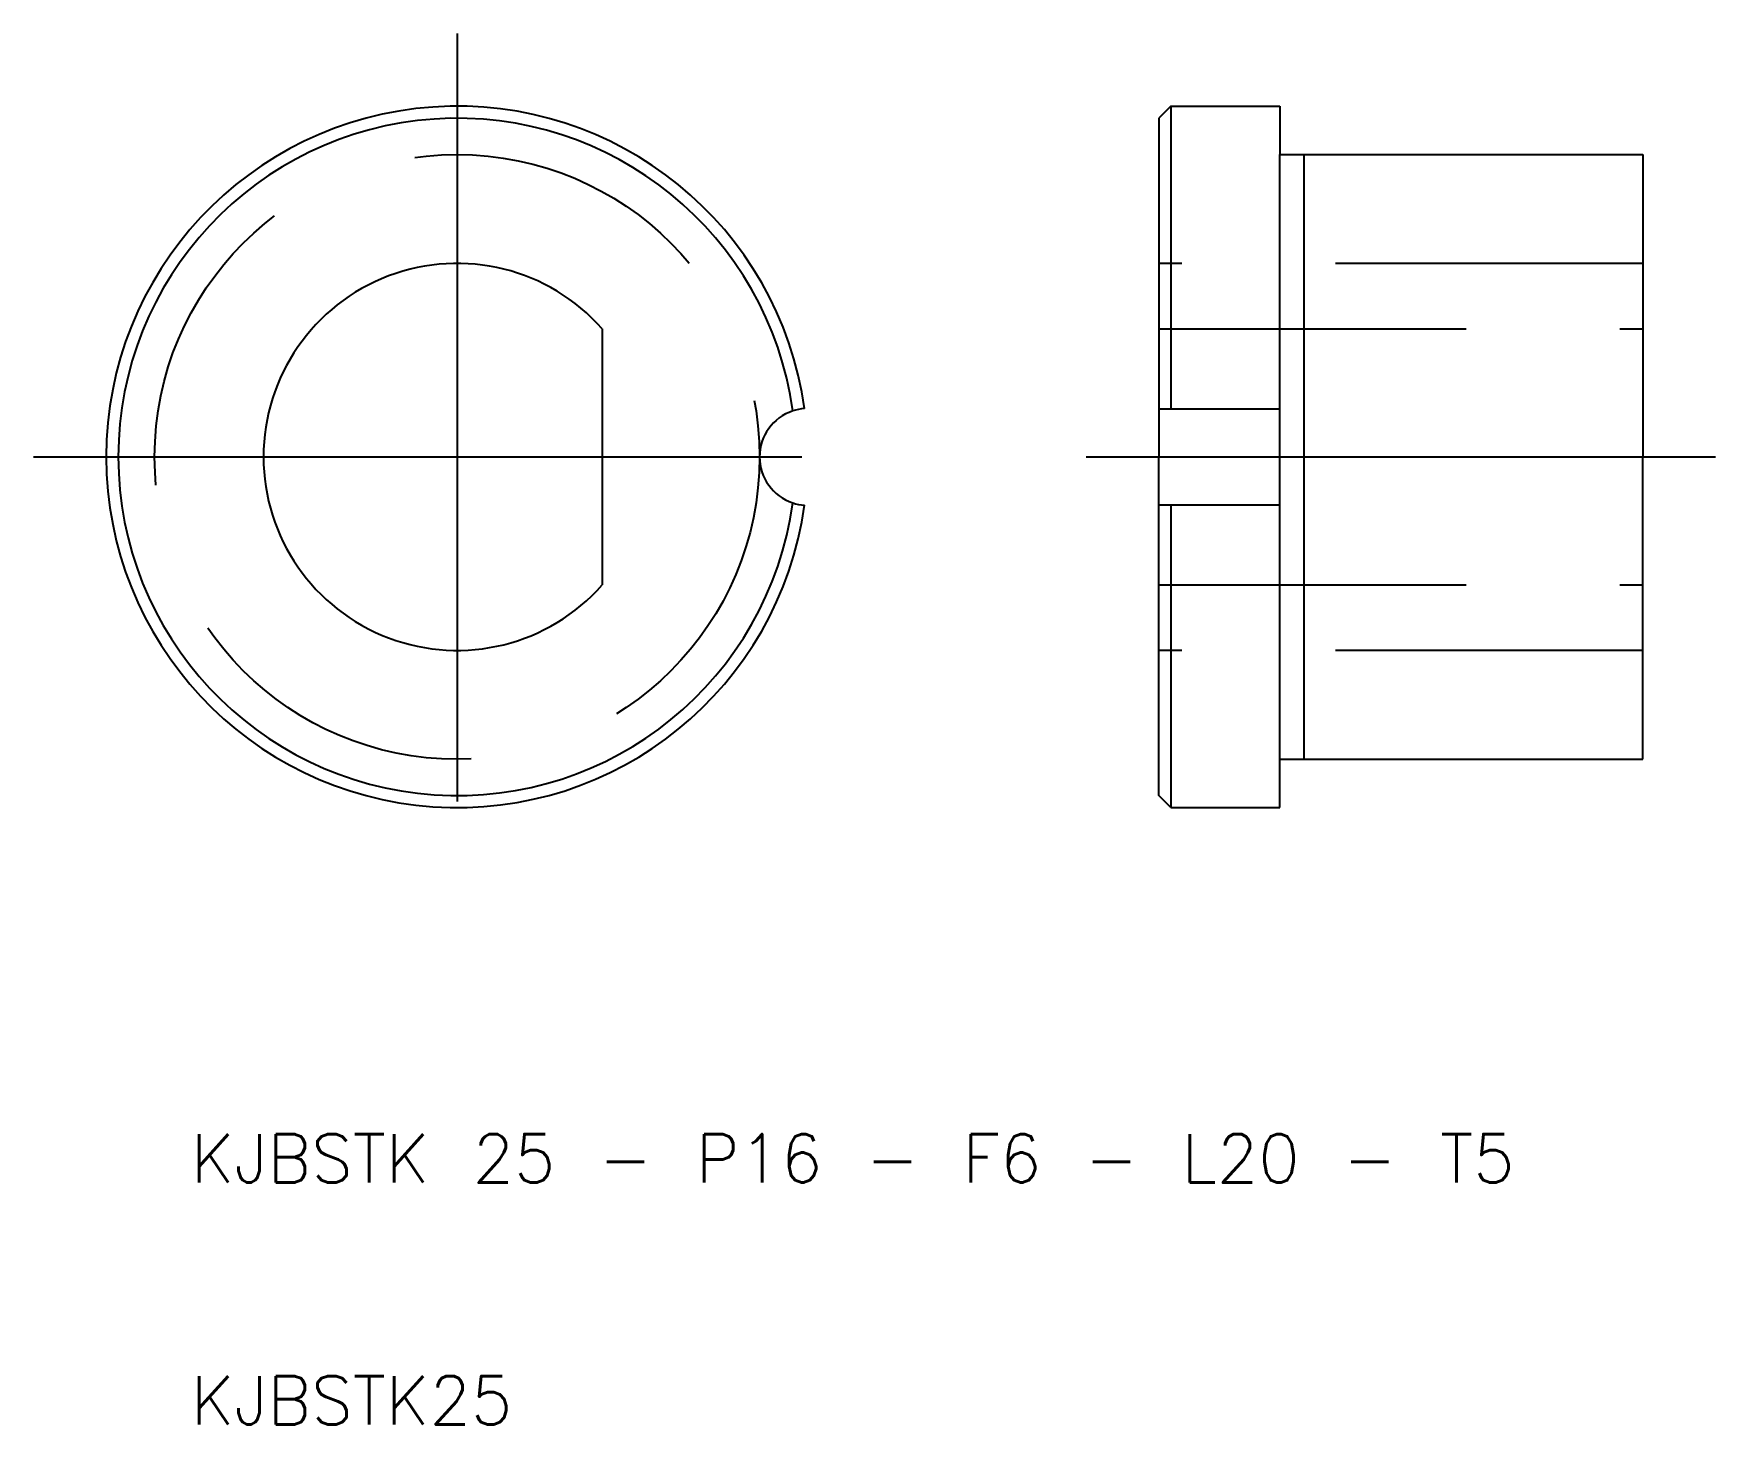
# Model space of a CAD drawing. Extents: x 3.5 to 73, y 10 to 67.5.
import ezdxf

# ---------------------------------------------------------------- set-up
doc = ezdxf.new("R2010")
doc.units = 0
doc.linetypes.add('CENTER', pattern=[50.8, 31.75, -6.35, 6.35, -6.35])
doc.linetypes.add('DASHED', pattern=[19.05, 12.7, -6.35])
doc.layers.get('0').update_dxf_attribs({"linetype": 'CONTINUOUS'})
doc.layers.add('CENTER', color=1, linetype='CENTER')
doc.styles.get("Standard").update_dxf_attribs({"font": 'txt.shx'})

msp = doc.modelspace()

# ---------------------------------------------------------------- linework, layer by layer
for p, q in [((50.5, 64.5), (50, 64)), ((50, 64), (50, 50)), ((50.5, 64.5), (50.5, 51.984)), ((50.5, 64.5), (55, 64.5)), ((55, 64.5), (55, 62.5)), ((55, 62.5), (70, 62.5)), ((55, 37.5), (55, 62.5)), ((56, 37.5), (56, 62.5)), ((70, 62.5), (70, 50)), ((27, 55.292), (27, 44.708)), ((50, 51.984), (55, 51.984)), ((50, 36), (50, 50)), ((70, 37.5), (70, 50)), ((50, 48.016), (55, 48.016)), ((50.5, 48.016), (50.5, 35.5)), ((55, 37.5), (70, 37.5)), ((55, 35.5), (55, 37.5)), ((50.5, 35.5), (50, 36)), ((50.5, 35.5), (55, 35.5))]:
    msp.add_line(p, q)
at = {"color": 3, "linetype": 'DASHED'}
for p, q in [((70, 58), (50, 58)), ((50, 55.292), (70, 55.292)), ((50, 44.708), (70, 44.708)), ((70, 42), (50, 42))]:
    msp.add_line(p, q, dxfattribs=at)
msp.add_circle((21, 50), 12.5, dxfattribs=at)
for centre, radius, start, end in [((21, 50), 14.5, 7.90914, 352.09086), ((21, 50), 14, 7.79337, 352.20663), ((21, 50), 8, 41.40962, 318.59038), ((35.5, 50), 2, 108.34, 251.66), ((35.5, 50), 2, 93.95457, 108.34), ((35.5, 50), 2, 251.66, 266.04543)]:
    msp.add_arc(centre, radius, start, end)
at = {"layer": 'CENTER'}
for p, q in [((21, 67.5), (21, 32.5)), ((3.5, 50), (38.5, 50)), ((47, 50), (73, 50))]:
    msp.add_line(p, q, dxfattribs=at)

# ---------------------------------------------------------------- texts
for s, p in [('KJBSTK 25 - P16 - F6 - L20 - T5', (10, 20)), ('KJBSTK25', (10, 10))]:
    msp.add_text(s, height=2).set_placement(p)

doc.saveas('drawing.dxf')
